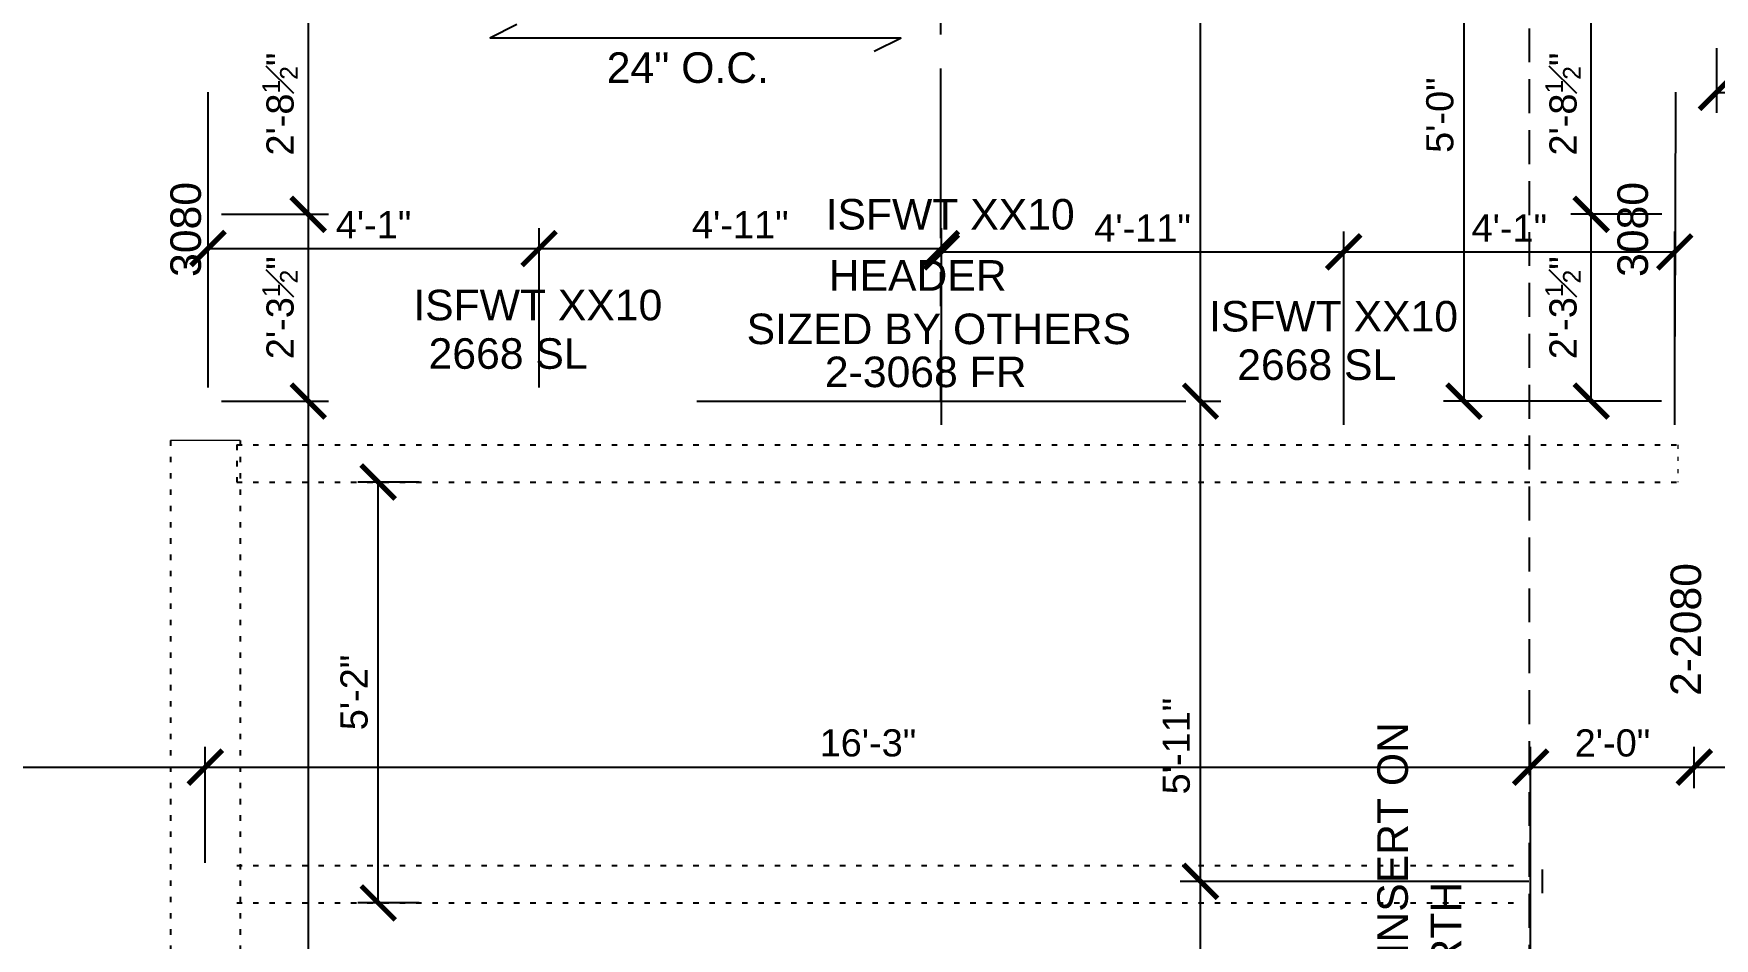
# Model space of a CAD drawing. Header units: inches. Extents: x -28708 to -16583, y 64755 to 66587.
# Drawn here: x -24559.3 to -24311.8, y 66241.1 to 66374.4 of the extents above; entities that cross this region are included whole.
import ezdxf

# ---------------------------------------------------------------- set-up
doc = ezdxf.new("R2010")
doc.units = ezdxf.units.IN
doc.header["$LTSCALE"] = 20
doc.header["$MEASUREMENT"] = 0
for name, pattern in [('CENTER', [2, 1.25, -0.25, 0.25, -0.25]), ('Dashed Small', [4, 1, -2, 1]), ('HIDDEN', [0.375, 0.25, -0.125]), ('Solid', [0])]:
    doc.linetypes.add(name, pattern=pattern)
for name, color, linetype in [('BEAM', 1, 'HIDDEN'), ('CALLOUTS', 4, 'Continuous'), ('CENTER LINE', 2, 'CENTER'), ('DIM', 2, 'Continuous'), ('DOOR', 3, 'Continuous'), ('TEXT', 3, 'Continuous')]:
    doc.layers.add(name, color=color, linetype=linetype)
doc.layers.add('SPWALL_OUTLINE', color=7, linetype='Continuous', lineweight=0)
doc.styles.add('0.25 INCH', font='arial.ttf', dxfattribs={"height": 4})
doc.styles.add('Arial', font='arial.ttf')
doc.dimstyles.new('0.25 INCH', dxfattribs={"dimtxt": 4, "dimasz": 5, "dimexe": 3, "dimexo": 2, "dimgap": 1.5, "dimtad": 1, "dimdec": 3, "dimzin": 3, "dimdsep": 46, "dimlunit": 4, "dimtxsty": '0.25 INCH', "dimblk": 'ARCHTICK', "dimcen": 0.09, "dimclrd": 95, "dimclre": 8, "dimclrt": 30, "dimadec": 0, "dimazin": 0, "dimtfac": 0.65, "dimtdec": 3, "dimtofl": 0, "dimtmove": 2, "dimatfit": 3, "dimfxl": 0.18, "dimfrac": 1, "dimtolj": 1, "dimtzin": 0, "dimlwd": -1, "dimlwe": -1, "dimarcsym": 0})

# ---------------------------------------------------------------- blocks, each defined once
blk = doc.blocks.new('_ArchTick')
at = {"color": 0, "linetype": 'ByBlock', "const_width": 0.15}
blk.add_lwpolyline([(-0.5, -0.5), (0.5, 0.5)], dxfattribs=at)
blk = doc.blocks.new('*D323')
at = {"layer": 'DEFPOINTS', "color": 0, "linetype": 'ByBlock', "lineweight": -2, "transparency": 16777216}
for p in [(-24539.64, 66464.22), (-24837.65, 65660.22), (-24717.65, 65660.22)]:
    blk.add_point(p, dxfattribs=at)
at = {"layer": 'DIM', "color": 8, "transparency": 16777216}
for p, q in [((-24541.64, 66464.22), (-24840.65, 66464.22)), ((-24719.65, 65660.22), (-24840.65, 65660.22))]:
    blk.add_line(p, q, dxfattribs=at)
at = {"layer": 'DIM', "color": 95, "transparency": 16777216}
blk.add_line((-24837.65, 66464.22), (-24837.65, 65660.22), dxfattribs=at)
at = {"layer": 'DIM', "color": 95, "linetype": 'ByBlock', "transparency": 16777216, "xscale": 5, "yscale": 5, "zscale": 5}
for p, rotation in [((-24837.65, 66464.22), 90), ((-24837.65, 65660.22), 270)]:
    blk.add_blockref('_ArchTick', p, dxfattribs=dict(at, rotation=rotation))
at = {"layer": 'DIM', "color": 30, "linetype": 'ByBlock', "lineweight": -2, "transparency": 16777216, "insert": (-24841.2, 66062.22), "char_height": 4, "attachment_point": 5, "rotation": 90, "style": 'Arial'}
blk.add_mtext('\\A1;67\'-0"', dxfattribs=at)
blk = doc.blocks.new('*D336')
at = {"layer": 'DEFPOINTS', "color": 0, "linetype": 'ByBlock', "lineweight": -2, "transparency": 16777216}
for p in [(-24311.64, 66464.22), (-24003.64, 66464.22), (-24459.65, 65660.22)]:
    blk.add_point(p, dxfattribs=at)
at = {"layer": 'DIM', "color": 8, "transparency": 16777216}
for p, q in [((-24309.64, 66464.22), (-24000.64, 66464.22)), ((-24457.65, 65660.22), (-24000.64, 65660.22))]:
    blk.add_line(p, q, dxfattribs=at)
at = {"layer": 'DIM', "color": 95, "transparency": 16777216}
blk.add_line((-24003.64, 65660.22), (-24003.64, 66464.22), dxfattribs=at)
at = {"layer": 'DIM', "color": 95, "linetype": 'ByBlock', "transparency": 16777216, "xscale": 5, "yscale": 5, "zscale": 5}
for p, rotation in [((-24003.64, 66464.22), 90), ((-24003.64, 65660.22), 270)]:
    blk.add_blockref('_ArchTick', p, dxfattribs=dict(at, rotation=rotation))
at = {"layer": 'DIM', "color": 30, "linetype": 'ByBlock', "lineweight": -2, "transparency": 16777216, "insert": (-24007.19, 66062.22), "char_height": 4, "attachment_point": 5, "rotation": 90, "style": 'Arial'}
blk.add_mtext('\\A1;67\'-0"', dxfattribs=at)
blk = doc.blocks.new('*D379')
at = {"layer": 'DEFPOINTS', "color": 0, "linetype": 'ByBlock', "lineweight": -2, "transparency": 16777216}
for p in [(-24534.05, 66266.3), (-24534.05, 66250.19), (-24717.65, 66248.22)]:
    blk.add_point(p, dxfattribs=at)
at = {"layer": 'DIM', "color": 8, "transparency": 16777216}
for p, q in [((-24717.65, 66250.22), (-24717.65, 66269.3)), ((-24534.05, 66252.19), (-24534.05, 66269.3))]:
    blk.add_line(p, q, dxfattribs=at)
at = {"layer": 'DIM', "color": 95, "transparency": 16777216}
blk.add_line((-24717.65, 66266.3), (-24534.05, 66266.3), dxfattribs=at)
at = {"layer": 'DIM', "color": 95, "linetype": 'ByBlock', "transparency": 16777216, "xscale": 5, "yscale": 5, "zscale": 5, "rotation": 180}
blk.add_blockref('_ArchTick', (-24717.65, 66266.3), dxfattribs=at)
at = {"layer": 'DIM', "color": 95, "linetype": 'ByBlock', "transparency": 16777216, "xscale": 5, "yscale": 5, "zscale": 5}
blk.add_blockref('_ArchTick', (-24534.05, 66266.3), dxfattribs=at)
at = {"layer": 'DIM', "color": 30, "linetype": 'ByBlock', "lineweight": -2, "transparency": 16777216, "insert": (-24625.85, 66270.45), "char_height": 4, "attachment_point": 5, "style": '0.25 INCH'}
blk.add_mtext('\\A1;15\'-3{\\H0.65x;\\S1#2;}"', dxfattribs=at)
blk = doc.blocks.new('*D380')
at = {"layer": 'DEFPOINTS', "color": 0, "linetype": 'ByBlock', "lineweight": -2, "transparency": 16777216}
for p in [(-24338.9, 66266.3), (-24534.05, 66250.19), (-24338.9, 66236.73)]:
    blk.add_point(p, dxfattribs=at)
at = {"layer": 'DIM', "color": 8, "transparency": 16777216}
for p, q in [((-24534.05, 66252.19), (-24534.05, 66269.3)), ((-24338.9, 66238.73), (-24338.9, 66269.3))]:
    blk.add_line(p, q, dxfattribs=at)
at = {"layer": 'DIM', "color": 95, "transparency": 16777216}
blk.add_line((-24534.05, 66266.3), (-24338.9, 66266.3), dxfattribs=at)
at = {"layer": 'DIM', "color": 95, "linetype": 'ByBlock', "transparency": 16777216, "xscale": 5, "yscale": 5, "zscale": 5, "rotation": 180}
blk.add_blockref('_ArchTick', (-24534.05, 66266.3), dxfattribs=at)
at = {"layer": 'DIM', "color": 95, "linetype": 'ByBlock', "transparency": 16777216, "xscale": 5, "yscale": 5, "zscale": 5}
blk.add_blockref('_ArchTick', (-24338.9, 66266.3), dxfattribs=at)
at = {"layer": 'DIM', "color": 30, "linetype": 'ByBlock', "lineweight": -2, "transparency": 16777216, "insert": (-24436.48, 66269.85), "char_height": 4, "attachment_point": 5, "style": '0.25 INCH'}
blk.add_mtext('\\A1;16\'-3"', dxfattribs=at)
blk = doc.blocks.new('*D381')
at = {"layer": 'DEFPOINTS', "color": 0, "linetype": 'ByBlock', "lineweight": -2, "transparency": 16777216}
for p in [(-24314.8, 66266.3), (-24314.8, 66261.22), (-24338.9, 66251.22)]:
    blk.add_point(p, dxfattribs=at)
at = {"layer": 'DIM', "color": 8, "transparency": 16777216}
for p, q in [((-24338.9, 66253.22), (-24338.9, 66269.3)), ((-24314.8, 66263.22), (-24314.8, 66269.3))]:
    blk.add_line(p, q, dxfattribs=at)
at = {"layer": 'DIM', "color": 95, "transparency": 16777216}
blk.add_line((-24338.9, 66266.3), (-24314.8, 66266.3), dxfattribs=at)
at = {"layer": 'DIM', "color": 95, "linetype": 'ByBlock', "transparency": 16777216, "xscale": 5, "yscale": 5, "zscale": 5, "rotation": 180}
blk.add_blockref('_ArchTick', (-24338.9, 66266.3), dxfattribs=at)
at = {"layer": 'DIM', "color": 95, "linetype": 'ByBlock', "transparency": 16777216, "xscale": 5, "yscale": 5, "zscale": 5}
blk.add_blockref('_ArchTick', (-24314.8, 66266.3), dxfattribs=at)
at = {"layer": 'DIM', "color": 30, "linetype": 'ByBlock', "lineweight": -2, "transparency": 16777216, "insert": (-24326.85, 66269.84), "char_height": 4, "attachment_point": 5, "style": '0.25 INCH'}
blk.add_mtext('\\A1;2\'-0"', dxfattribs=at)
blk = doc.blocks.new('*D383')
at = {"layer": 'DEFPOINTS', "color": 0, "linetype": 'ByBlock', "lineweight": -2, "transparency": 16777216}
for p in [(-24123.65, 66266.3), (-24314.8, 66261.22), (-24123.65, 66259.86)]:
    blk.add_point(p, dxfattribs=at)
at = {"layer": 'DIM', "color": 8, "transparency": 16777216}
for p, q in [((-24314.8, 66263.22), (-24314.8, 66269.3)), ((-24123.65, 66261.86), (-24123.65, 66269.3))]:
    blk.add_line(p, q, dxfattribs=at)
at = {"layer": 'DIM', "color": 95, "transparency": 16777216}
blk.add_line((-24314.8, 66266.3), (-24123.65, 66266.3), dxfattribs=at)
at = {"layer": 'DIM', "color": 95, "linetype": 'ByBlock', "transparency": 16777216, "xscale": 5, "yscale": 5, "zscale": 5, "rotation": 180}
blk.add_blockref('_ArchTick', (-24314.8, 66266.3), dxfattribs=at)
at = {"layer": 'DIM', "color": 95, "linetype": 'ByBlock', "transparency": 16777216, "xscale": 5, "yscale": 5, "zscale": 5}
blk.add_blockref('_ArchTick', (-24123.65, 66266.3), dxfattribs=at)
at = {"layer": 'DIM', "color": 30, "linetype": 'ByBlock', "lineweight": -2, "transparency": 16777216, "insert": (-24219.23, 66269.84), "char_height": 4, "attachment_point": 5, "style": '0.25 INCH'}
blk.add_mtext('\\A1;15\'-11"', dxfattribs=at)
blk = doc.blocks.new('*D385')
at = {"layer": 'DEFPOINTS', "color": 0, "linetype": 'ByBlock', "lineweight": -2, "transparency": 16777216}
for p in [(-24311.52, 66374.22), (-24129.65, 66374.22), (-24129.65, 66365.71)]:
    blk.add_point(p, dxfattribs=at)
at = {"layer": 'DIM', "color": 8, "transparency": 16777216}
for p, q in [((-24311.52, 66372.22), (-24311.52, 66362.71)), ((-24129.65, 66372.22), (-24129.65, 66362.71))]:
    blk.add_line(p, q, dxfattribs=at)
at = {"layer": 'DIM', "color": 95, "transparency": 16777216}
blk.add_line((-24311.52, 66365.71), (-24129.65, 66365.71), dxfattribs=at)
at = {"layer": 'DIM', "color": 95, "linetype": 'ByBlock', "transparency": 16777216, "xscale": 5, "yscale": 5, "zscale": 5, "rotation": 180}
blk.add_blockref('_ArchTick', (-24311.52, 66365.71), dxfattribs=at)
at = {"layer": 'DIM', "color": 95, "linetype": 'ByBlock', "transparency": 16777216, "xscale": 5, "yscale": 5, "zscale": 5}
blk.add_blockref('_ArchTick', (-24129.65, 66365.71), dxfattribs=at)
at = {"layer": 'DIM', "color": 30, "linetype": 'ByBlock', "lineweight": -2, "transparency": 16777216, "insert": (-24220.59, 66369.25), "char_height": 4, "attachment_point": 5, "style": '0.25 INCH'}
blk.add_mtext('\\A1;15\'-2"', dxfattribs=at)
blk = doc.blocks.new('*D406')
at = {"layer": 'DEFPOINTS', "color": 0, "linetype": 'ByBlock', "lineweight": -2, "transparency": 16777216}
for p in [(-24387.51, 66249.47), (-24337.15, 66249.47), (-24340.65, 66182.22)]:
    blk.add_point(p, dxfattribs=at)
at = {"layer": 'DIM', "color": 8, "transparency": 16777216}
for p, q in [((-24339.15, 66249.47), (-24390.51, 66249.47)), ((-24342.65, 66182.22), (-24390.51, 66182.22))]:
    blk.add_line(p, q, dxfattribs=at)
at = {"layer": 'DIM', "color": 95, "transparency": 16777216}
blk.add_line((-24387.51, 66182.22), (-24387.51, 66249.47), dxfattribs=at)
at = {"layer": 'DIM', "color": 95, "linetype": 'ByBlock', "transparency": 16777216, "xscale": 5, "yscale": 5, "zscale": 5}
for p, rotation in [((-24387.51, 66249.47), 90), ((-24387.51, 66182.22), 270)]:
    blk.add_blockref('_ArchTick', p, dxfattribs=dict(at, rotation=rotation))
at = {"layer": 'DIM', "color": 30, "linetype": 'ByBlock', "lineweight": -2, "transparency": 16777216, "insert": (-24391.66, 66215.85), "char_height": 4, "attachment_point": 5, "rotation": 90, "style": '0.25 INCH'}
blk.add_mtext('\\A1;5\'-7{\\H0.65x;\\S1#2;}"', dxfattribs=at)
blk = doc.blocks.new('*D407')
at = {"layer": 'DEFPOINTS', "color": 0, "linetype": 'ByBlock', "lineweight": -2, "transparency": 16777216}
for p in [(-24389.66, 66320.22), (-24387.51, 66320.22), (-24337.15, 66249.47)]:
    blk.add_point(p, dxfattribs=at)
at = {"layer": 'DIM', "color": 8, "transparency": 16777216}
for p, q in [((-24387.66, 66320.22), (-24384.51, 66320.22)), ((-24339.15, 66249.47), (-24390.51, 66249.47))]:
    blk.add_line(p, q, dxfattribs=at)
at = {"layer": 'DIM', "color": 95, "transparency": 16777216}
blk.add_line((-24387.51, 66249.47), (-24387.51, 66320.22), dxfattribs=at)
at = {"layer": 'DIM', "color": 95, "linetype": 'ByBlock', "transparency": 16777216, "xscale": 5, "yscale": 5, "zscale": 5}
for p, rotation in [((-24387.51, 66320.22), 90), ((-24387.51, 66249.47), 270)]:
    blk.add_blockref('_ArchTick', p, dxfattribs=dict(at, rotation=rotation))
at = {"layer": 'DIM', "color": 30, "linetype": 'ByBlock', "lineweight": -2, "transparency": 16777216, "insert": (-24391.06, 66269.4), "char_height": 4, "attachment_point": 5, "rotation": 90, "style": '0.25 INCH'}
blk.add_mtext('\\A1;5\'-11"', dxfattribs=at)
blk = doc.blocks.new('*D408')
at = {"layer": 'DEFPOINTS', "color": 0, "linetype": 'ByBlock', "lineweight": -2, "transparency": 16777216}
for p in [(-24387.51, 66464.22), (-24377.78, 66464.22), (-24389.66, 66320.22)]:
    blk.add_point(p, dxfattribs=at)
at = {"layer": 'DIM', "color": 8, "transparency": 16777216}
for p, q in [((-24379.78, 66464.22), (-24390.51, 66464.22)), ((-24387.66, 66320.22), (-24384.51, 66320.22))]:
    blk.add_line(p, q, dxfattribs=at)
at = {"layer": 'DIM', "color": 95, "transparency": 16777216}
blk.add_line((-24387.51, 66320.22), (-24387.51, 66464.22), dxfattribs=at)
at = {"layer": 'DIM', "color": 95, "linetype": 'ByBlock', "transparency": 16777216, "xscale": 5, "yscale": 5, "zscale": 5}
for p, rotation in [((-24387.51, 66464.22), 90), ((-24387.51, 66320.22), 270)]:
    blk.add_blockref('_ArchTick', p, dxfattribs=dict(at, rotation=rotation))
at = {"layer": 'DIM', "color": 30, "linetype": 'ByBlock', "lineweight": -2, "transparency": 16777216, "insert": (-24391.06, 66392.22), "char_height": 4, "attachment_point": 5, "rotation": 90, "style": '0.25 INCH'}
blk.add_mtext('\\A1;12\'-0"', dxfattribs=at)
blk = doc.blocks.new('*D409')
at = {"layer": 'DEFPOINTS', "color": 0, "linetype": 'ByBlock', "lineweight": -2, "transparency": 16777216}
for p in [(-24329.98, 66347.74), (-24317.58, 66347.74), (-24317.65, 66320.22)]:
    blk.add_point(p, dxfattribs=at)
at = {"layer": 'DIM', "color": 8, "transparency": 16777216}
for p, q in [((-24319.58, 66347.74), (-24332.98, 66347.74)), ((-24319.65, 66320.22), (-24332.98, 66320.22))]:
    blk.add_line(p, q, dxfattribs=at)
at = {"layer": 'DIM', "color": 95, "transparency": 16777216}
blk.add_line((-24329.98, 66320.22), (-24329.98, 66347.74), dxfattribs=at)
at = {"layer": 'DIM', "color": 95, "linetype": 'ByBlock', "transparency": 16777216, "xscale": 5, "yscale": 5, "zscale": 5}
for p, rotation in [((-24329.98, 66347.74), 90), ((-24329.98, 66320.22), 270)]:
    blk.add_blockref('_ArchTick', p, dxfattribs=dict(at, rotation=rotation))
at = {"layer": 'DIM', "color": 30, "linetype": 'ByBlock', "lineweight": -2, "transparency": 16777216, "insert": (-24334.13, 66333.98), "char_height": 4, "attachment_point": 5, "rotation": 90, "style": '0.25 INCH'}
blk.add_mtext('\\A1;2\'-3{\\H0.65x;\\S1#2;}"', dxfattribs=at)
blk = doc.blocks.new('*D410')
at = {"layer": 'DEFPOINTS', "color": 0, "linetype": 'ByBlock', "lineweight": -2, "transparency": 16777216}
for p in [(-24329.98, 66380.22), (-24317.5, 66380.22), (-24317.58, 66347.74)]:
    blk.add_point(p, dxfattribs=at)
at = {"layer": 'DIM', "color": 8, "transparency": 16777216}
for p, q in [((-24319.5, 66380.22), (-24332.98, 66380.22)), ((-24319.58, 66347.74), (-24332.98, 66347.74))]:
    blk.add_line(p, q, dxfattribs=at)
at = {"layer": 'DIM', "color": 95, "transparency": 16777216}
blk.add_line((-24329.98, 66347.74), (-24329.98, 66380.22), dxfattribs=at)
at = {"layer": 'DIM', "color": 95, "linetype": 'ByBlock', "transparency": 16777216, "xscale": 5, "yscale": 5, "zscale": 5}
for p, rotation in [((-24329.98, 66380.22), 90), ((-24329.98, 66347.74), 270)]:
    blk.add_blockref('_ArchTick', p, dxfattribs=dict(at, rotation=rotation))
at = {"layer": 'DIM', "color": 30, "linetype": 'ByBlock', "lineweight": -2, "transparency": 16777216, "insert": (-24334.13, 66363.98), "char_height": 4, "attachment_point": 5, "rotation": 90, "style": '0.25 INCH'}
blk.add_mtext('\\A1;2\'-8{\\H0.65x;\\S1#2;}"', dxfattribs=at)
blk = doc.blocks.new('*D411')
at = {"layer": 'DEFPOINTS', "color": 0, "linetype": 'ByBlock', "lineweight": -2, "transparency": 16777216}
for p in [(-24348.71, 66380.22), (-24317.51, 66380.22), (-24317.65, 66320.22)]:
    blk.add_point(p, dxfattribs=at)
at = {"layer": 'DIM', "color": 8, "transparency": 16777216}
for p, q in [((-24319.51, 66380.22), (-24351.71, 66380.22)), ((-24319.65, 66320.22), (-24351.71, 66320.22))]:
    blk.add_line(p, q, dxfattribs=at)
at = {"layer": 'DIM', "color": 95, "transparency": 16777216}
blk.add_line((-24348.71, 66320.22), (-24348.71, 66380.22), dxfattribs=at)
at = {"layer": 'DIM', "color": 95, "linetype": 'ByBlock', "transparency": 16777216, "xscale": 5, "yscale": 5, "zscale": 5}
for p, rotation in [((-24348.71, 66380.22), 90), ((-24348.71, 66320.22), 270)]:
    blk.add_blockref('_ArchTick', p, dxfattribs=dict(at, rotation=rotation))
at = {"layer": 'DIM', "color": 30, "linetype": 'ByBlock', "lineweight": -2, "transparency": 16777216, "insert": (-24352.25, 66362.35), "char_height": 4, "attachment_point": 5, "rotation": 90, "style": '0.25 INCH'}
blk.add_mtext('\\A1;5\'-0"', dxfattribs=at)
blk = doc.blocks.new('*D413')
at = {"layer": 'DEFPOINTS', "color": 0, "linetype": 'ByBlock', "lineweight": -2, "transparency": 16777216}
for p in [(-24533.65, 66380.22), (-24533.65, 66347.74), (-24518.9, 66347.74)]:
    blk.add_point(p, dxfattribs=at)
at = {"layer": 'DIM', "color": 8, "transparency": 16777216}
for p, q in [((-24531.65, 66380.22), (-24515.9, 66380.22)), ((-24531.65, 66347.74), (-24515.9, 66347.74))]:
    blk.add_line(p, q, dxfattribs=at)
at = {"layer": 'DIM', "color": 95, "transparency": 16777216}
blk.add_line((-24518.9, 66380.22), (-24518.9, 66347.74), dxfattribs=at)
at = {"layer": 'DIM', "color": 95, "linetype": 'ByBlock', "transparency": 16777216, "xscale": 5, "yscale": 5, "zscale": 5}
for p, rotation in [((-24518.9, 66380.22), 90), ((-24518.9, 66347.74), 270)]:
    blk.add_blockref('_ArchTick', p, dxfattribs=dict(at, rotation=rotation))
at = {"layer": 'DIM', "color": 30, "linetype": 'ByBlock', "lineweight": -2, "transparency": 16777216, "insert": (-24523.05, 66363.98), "char_height": 4, "attachment_point": 5, "rotation": 90, "style": '0.25 INCH'}
blk.add_mtext('\\A1;2\'-8{\\H0.65x;\\S1#2;}"', dxfattribs=at)
blk = doc.blocks.new('*D414')
at = {"layer": 'DEFPOINTS', "color": 0, "linetype": 'ByBlock', "lineweight": -2, "transparency": 16777216}
for p in [(-24533.65, 66347.74), (-24533.65, 66320.22), (-24518.9, 66320.22)]:
    blk.add_point(p, dxfattribs=at)
at = {"layer": 'DIM', "color": 8, "transparency": 16777216}
for p, q in [((-24531.65, 66347.74), (-24515.9, 66347.74)), ((-24531.65, 66320.22), (-24515.9, 66320.22))]:
    blk.add_line(p, q, dxfattribs=at)
at = {"layer": 'DIM', "color": 95, "transparency": 16777216}
blk.add_line((-24518.9, 66347.74), (-24518.9, 66320.22), dxfattribs=at)
at = {"layer": 'DIM', "color": 95, "linetype": 'ByBlock', "transparency": 16777216, "xscale": 5, "yscale": 5, "zscale": 5}
for p, rotation in [((-24518.9, 66347.74), 90), ((-24518.9, 66320.22), 270)]:
    blk.add_blockref('_ArchTick', p, dxfattribs=dict(at, rotation=rotation))
at = {"layer": 'DIM', "color": 30, "linetype": 'ByBlock', "lineweight": -2, "transparency": 16777216, "insert": (-24523.05, 66333.98), "char_height": 4, "attachment_point": 5, "rotation": 90, "style": '0.25 INCH'}
blk.add_mtext('\\A1;2\'-3{\\H0.65x;\\S1#2;}"', dxfattribs=at)
blk = doc.blocks.new('*D415')
at = {"layer": 'DEFPOINTS', "color": 0, "linetype": 'ByBlock', "lineweight": -2, "transparency": 16777216}
for p in [(-24533.65, 66320.22), (-24529.59, 66110.72), (-24518.9, 66110.72)]:
    blk.add_point(p, dxfattribs=at)
at = {"layer": 'DIM', "color": 8, "transparency": 16777216}
for p, q in [((-24531.65, 66320.22), (-24515.9, 66320.22)), ((-24527.59, 66110.72), (-24515.9, 66110.72))]:
    blk.add_line(p, q, dxfattribs=at)
at = {"layer": 'DIM', "color": 95, "transparency": 16777216}
blk.add_line((-24518.9, 66320.22), (-24518.9, 66110.72), dxfattribs=at)
at = {"layer": 'DIM', "color": 95, "linetype": 'ByBlock', "transparency": 16777216, "xscale": 5, "yscale": 5, "zscale": 5}
for p, rotation in [((-24518.9, 66320.22), 90), ((-24518.9, 66110.72), 270)]:
    blk.add_blockref('_ArchTick', p, dxfattribs=dict(at, rotation=rotation))
at = {"layer": 'DIM', "color": 30, "linetype": 'ByBlock', "lineweight": -2, "transparency": 16777216, "insert": (-24523.05, 66215.47), "char_height": 4, "attachment_point": 5, "rotation": 90, "style": '0.25 INCH'}
blk.add_mtext('\\A1;17\'-5{\\H0.65x;\\S1#2;}"', dxfattribs=at)
blk = doc.blocks.new('*D434')
at = {"layer": 'DEFPOINTS', "color": 0, "linetype": 'ByBlock', "lineweight": -2, "transparency": 16777216}
for p in [(-24508.59, 66308.3), (-24500.55, 66308.3), (-24500.55, 66246.3)]:
    blk.add_point(p, dxfattribs=at)
at = {"layer": 'DIM', "color": 8, "transparency": 16777216}
for p, q in [((-24502.55, 66308.3), (-24511.59, 66308.3)), ((-24502.55, 66246.3), (-24511.59, 66246.3))]:
    blk.add_line(p, q, dxfattribs=at)
at = {"layer": 'DIM', "color": 95, "transparency": 16777216}
blk.add_line((-24508.59, 66246.3), (-24508.59, 66308.3), dxfattribs=at)
at = {"layer": 'DIM', "color": 95, "linetype": 'ByBlock', "transparency": 16777216, "xscale": 5, "yscale": 5, "zscale": 5}
for p, rotation in [((-24508.59, 66308.3), 90), ((-24508.59, 66246.3), 270)]:
    blk.add_blockref('_ArchTick', p, dxfattribs=dict(at, rotation=rotation))
at = {"layer": 'DIM', "color": 30, "linetype": 'ByBlock', "lineweight": -2, "transparency": 16777216, "insert": (-24512.13, 66277.3), "char_height": 4, "attachment_point": 5, "rotation": 90, "style": '0.25 INCH'}
blk.add_mtext('\\A1;5\'-2"', dxfattribs=at)
blk = doc.blocks.new('*D715')
at = {"color": 8, "transparency": 16777216}
for p, q in [((-24533.65, 66322.22), (-24533.65, 66345.7)), ((-24484.9, 66322.22), (-24484.9, 66345.7))]:
    blk.add_line(p, q, dxfattribs=at)
at = {"color": 95, "transparency": 16777216}
blk.add_line((-24533.65, 66342.7), (-24484.9, 66342.7), dxfattribs=at)
at = {"layer": 'DEFPOINTS', "color": 0, "linetype": 'ByBlock', "lineweight": -2, "transparency": 16777216}
for p in [(-24484.9, 66342.7), (-24533.65, 66320.22), (-24484.9, 66320.22)]:
    blk.add_point(p, dxfattribs=at)
at = {"color": 95, "linetype": 'ByBlock', "transparency": 16777216, "xscale": 5, "yscale": 5, "zscale": 5, "rotation": 180}
blk.add_blockref('_ArchTick', (-24533.65, 66342.7), dxfattribs=at)
at = {"color": 95, "linetype": 'ByBlock', "transparency": 16777216, "xscale": 5, "yscale": 5, "zscale": 5}
blk.add_blockref('_ArchTick', (-24484.9, 66342.7), dxfattribs=at)
at = {"color": 30, "linetype": 'ByBlock', "lineweight": -2, "transparency": 16777216, "insert": (-24509.28, 66346.21), "char_height": 4, "attachment_point": 5, "style": '0.25 INCH'}
blk.add_mtext('\\A1;4\'-1"', dxfattribs=at)
blk = doc.blocks.new('*D716')
at = {"color": 8, "transparency": 16777216}
for p, q in [((-24484.9, 66322.22), (-24484.9, 66345.7)), ((-24425.66, 66316.72), (-24425.66, 66345.7))]:
    blk.add_line(p, q, dxfattribs=at)
at = {"color": 95, "transparency": 16777216}
blk.add_line((-24484.9, 66342.7), (-24425.66, 66342.7), dxfattribs=at)
at = {"layer": 'DEFPOINTS', "color": 0, "linetype": 'ByBlock', "lineweight": -2, "transparency": 16777216}
for p in [(-24425.66, 66342.7), (-24484.9, 66320.22), (-24425.66, 66314.72)]:
    blk.add_point(p, dxfattribs=at)
at = {"color": 95, "linetype": 'ByBlock', "transparency": 16777216, "xscale": 5, "yscale": 5, "zscale": 5, "rotation": 180}
blk.add_blockref('_ArchTick', (-24484.9, 66342.7), dxfattribs=at)
at = {"color": 95, "linetype": 'ByBlock', "transparency": 16777216, "xscale": 5, "yscale": 5, "zscale": 5}
blk.add_blockref('_ArchTick', (-24425.66, 66342.7), dxfattribs=at)
at = {"color": 30, "linetype": 'ByBlock', "lineweight": -2, "transparency": 16777216, "insert": (-24455.28, 66346.21), "char_height": 4, "attachment_point": 5, "style": '0.25 INCH'}
blk.add_mtext('\\A1;4\'-11"', dxfattribs=at)
blk = doc.blocks.new('*D717')
at = {"color": 8, "transparency": 16777216}
for p, q in [((-24425.66, 66316.72), (-24425.66, 66345.21)), ((-24366.42, 66316.72), (-24366.42, 66345.21))]:
    blk.add_line(p, q, dxfattribs=at)
at = {"color": 95, "transparency": 16777216}
blk.add_line((-24425.66, 66342.21), (-24366.42, 66342.21), dxfattribs=at)
at = {"layer": 'DEFPOINTS', "color": 0, "linetype": 'ByBlock', "lineweight": -2, "transparency": 16777216}
for p in [(-24366.42, 66342.21), (-24425.66, 66314.72), (-24366.42, 66314.72)]:
    blk.add_point(p, dxfattribs=at)
at = {"color": 95, "linetype": 'ByBlock', "transparency": 16777216, "xscale": 5, "yscale": 5, "zscale": 5, "rotation": 180}
blk.add_blockref('_ArchTick', (-24425.66, 66342.21), dxfattribs=at)
at = {"color": 95, "linetype": 'ByBlock', "transparency": 16777216, "xscale": 5, "yscale": 5, "zscale": 5}
blk.add_blockref('_ArchTick', (-24366.42, 66342.21), dxfattribs=at)
at = {"color": 30, "linetype": 'ByBlock', "lineweight": -2, "transparency": 16777216, "insert": (-24396.04, 66345.72), "char_height": 4, "attachment_point": 5, "style": '0.25 INCH'}
blk.add_mtext('\\A1;4\'-11"', dxfattribs=at)
blk = doc.blocks.new('*D718')
at = {"color": 8, "transparency": 16777216}
for p, q in [((-24366.42, 66316.72), (-24366.42, 66345.21)), ((-24317.67, 66316.72), (-24317.67, 66345.21))]:
    blk.add_line(p, q, dxfattribs=at)
at = {"color": 95, "transparency": 16777216}
blk.add_line((-24366.42, 66342.21), (-24317.67, 66342.21), dxfattribs=at)
at = {"layer": 'DEFPOINTS', "color": 0, "linetype": 'ByBlock', "lineweight": -2, "transparency": 16777216}
for p in [(-24317.67, 66342.21), (-24366.42, 66314.72), (-24317.67, 66314.72)]:
    blk.add_point(p, dxfattribs=at)
at = {"color": 95, "linetype": 'ByBlock', "transparency": 16777216, "xscale": 5, "yscale": 5, "zscale": 5, "rotation": 180}
blk.add_blockref('_ArchTick', (-24366.42, 66342.21), dxfattribs=at)
at = {"color": 95, "linetype": 'ByBlock', "transparency": 16777216, "xscale": 5, "yscale": 5, "zscale": 5}
blk.add_blockref('_ArchTick', (-24317.67, 66342.21), dxfattribs=at)
at = {"color": 30, "linetype": 'ByBlock', "lineweight": -2, "transparency": 16777216, "insert": (-24342.04, 66345.72), "char_height": 4, "attachment_point": 5, "style": '0.25 INCH'}
blk.add_mtext('\\A1;4\'-1"', dxfattribs=at)

msp = doc.modelspace()

# ---------------------------------------------------------------- linework, layer by layer
at = {"layer": 'BEAM', "linetype": 'Dashed Small', "ltscale": 0.04}
for p, q in [((-24539.1549, 66314.4117), (-24539.1549, 66057.9727)), ((-24529.4049, 66313.8027), (-24317.2154, 66313.8027)), ((-24529.4049, 66313.8027), (-24529.4049, 66308.3027)), ((-24528.9362, 66314.4117), (-24528.9362, 66057.9727)), ((-24529.4049, 66308.3027), (-24317.2154, 66308.3027)), ((-24529.4049, 66251.8027), (-24341.1549, 66251.8027)), ((-24529.4049, 66246.3027), (-24341.1549, 66246.3027))]:
    msp.add_line(p, q, dxfattribs=at)
at = {"layer": 'BEAM', "linetype": 'Continuous', "lineweight": 0, "ltscale": 0.04}
msp.add_line((-24528.9362, 66314.4117), (-24539.1549, 66314.4117), dxfattribs=at)
at = {"layer": 'CALLOUTS', "linetype": 'HIDDEN'}
msp.add_line((-24339.0692, 65597.6351), (-24339.0692, 66567.1235), dxfattribs=at)
at = {"layer": 'CENTER LINE', "lineweight": -2}
msp.add_line((-24425.79, 66449.2227), (-24425.79, 66320.2242), dxfattribs=at)
at = {"layer": 'DIM', "linetype": 'ByBlock', "lineweight": -2}
msp.add_line((-24337.1549, 66247.7242), (-24337.1549, 66251.2242), dxfattribs=at)
at = {"layer": 'DOOR', "linetype": 'ByBlock', "lineweight": -2}
for p, q in [((-24533.6549, 66329.7388), (-24533.6549, 66365.7388)), ((-24317.6307, 66329.7389), (-24317.5391, 66365.7388)), ((-24461.6619, 66320.2242), (-24389.6619, 66320.2242))]:
    msp.add_line(p, q, dxfattribs=at)
at = {"layer": 'SPWALL_OUTLINE', "color": 22, "linetype": 'Dashed Small', "ltscale": 0.03, "true_color": 0xc04020}
msp.add_line((-24317.2154, 66313.8027), (-24317.2154, 66308.3027), dxfattribs=at)
at = {"layer": 'TEXT', "linetype": 'Solid'}
for p, q in [((-24492.1703, 66373.754), (-24488.1703, 66375.754)), ((-24492.1703, 66373.754), (-24431.5739, 66373.754)), ((-24435.5739, 66371.754), (-24431.5739, 66373.754))]:
    msp.add_line(p, q, dxfattribs=at)

# ---------------------------------------------------------------- texts
at = {"layer": 'TEXT', "linetype": 'Solid', "style": 'Arial'}
for s, rotation, p in [('24" O.C.', 360, (-24474.9435, 66367.1078)), ('3080', 90, (-24534.6962, 66338.5209)), ('3080', 90, (-24321.6219, 66338.5209)), ('HEADER', 360, (-24442.2568, 66336.4868)), ('SIZED BY OTHERS', 360, (-24454.3392, 66328.616)), ('2-2080', 90, (-24313.8, 66276.7929))]:
    msp.add_text(s, height=4.5, rotation=rotation, dxfattribs=at).set_placement(p)
for s, p in [('ISFWT XX10', (-24442.7132, 66345.5008)), ('ISFWT XX10', (-24503.4328, 66332.1243)), ('ISFWT XX10', (-24386.2637, 66330.4778)), ('2668 SL', (-24501.1781, 66324.9833)), ('2-3068 FR', (-24442.8244, 66322.2797)), ('2668 SL', (-24382.1027, 66323.3368))]:
    msp.add_text(s, height=4.5, dxfattribs=at).set_placement(p)
at = {"layer": 'TEXT', "linetype": 'Dashed Small', "style": 'Arial'}
for s, p in [('GAS FIREPLACE INSERT ON', (-24356.9793, 66187.0126)), ('RAISED HEARTH', (-24349.117, 66198.4183))]:
    msp.add_text(s, height=4.5, rotation=90, dxfattribs=at).set_placement(p)

# ---------------------------------------------------------------- dimensions: what is measured, and where the dimension line sits
at = {"color": 6, "linetype": 'ByBlock', "lineweight": -2}
for base, p1, p2, picture, middle in [((-24484.9049153152, 66342.6985264157), (-24533.6549153152, 66320.2241865607), (-24484.9049153152, 66320.2241865607), '*D715', (-24509.2799153152, 66346.2067119546)), ((-24425.6619, 66342.6985), (-24484.9049, 66320.2242), (-24425.6619, 66314.7242), '*D716', (-24455.2834, 66346.2067)), ((-24366.4189, 66342.2109), (-24425.6619, 66314.7242), (-24366.4189, 66314.7242), '*D717', (-24396.0404, 66345.7191)), ((-24317.6689045736, 66342.210895062), (-24366.4189045736, 66314.7241865607), (-24317.6689045736, 66314.7241865607), '*D718', (-24342.0439045736, 66345.7190806009))]:
    dim = msp.add_linear_dim(base=base, p1=p1, p2=p2, dimstyle='0.25 INCH', override={"dimdec": 1}, dxfattribs=at)
    dim.commit()
    dim.dimension.update_dxf_attribs({"geometry": picture, "text_midpoint": middle})
at = {"layer": 'DIM', "linetype": 'ByBlock', "lineweight": -2}
for base, p1, p2, override, picture, middle in [((-24837.65492, 65660.22419), (-24539.64089, 66464.22271), (-24717.65492, 65660.22419), {"dimtxsty": 'Arial'}, '*D323', (-24841.19721, 66062.22345)), ((-24003.64384, 66464.22271), (-24459.65492, 65660.22419), (-24311.64384, 66464.22271), {"dimtxsty": 'Arial'}, '*D336', (-24007.18613, 66062.22345)), ((-24387.5134, 66464.2227), (-24389.6619, 66320.2242), (-24377.7841, 66464.2227), {"dimdec": 1}, '*D408', (-24391.0557, 66392.2234)), ((-24387.5134, 66249.4742), (-24340.6549, 66182.2178), (-24337.1549, 66249.4742), {"dimdec": 1}, '*D406', (-24391.6581, 66215.846))]:
    dim = msp.add_linear_dim(base=base, p1=p1, p2=p2, angle=90, dimstyle='0.25 INCH', override=override, dxfattribs=at)
    dim.commit()
    dim.dimension.update_dxf_attribs({"geometry": picture, "text_midpoint": middle})
for base, p1, p2, picture, middle in [((-24518.9016, 66347.7388), (-24533.6549, 66380.2242), (-24533.6549, 66347.7388), '*D413', (-24523.0463, 66363.9815)), ((-24329.9818, 66380.2237), (-24317.5849, 66347.7389), (-24317.5023, 66380.2237), '*D410', (-24334.1266, 66363.9813)), ((-24518.9016, 66320.2227), (-24533.6549, 66347.7388), (-24533.6549, 66320.2227), '*D414', (-24523.0477, 66333.9808)), ((-24329.9818, 66347.7389), (-24317.6549, 66320.2227), (-24317.5849, 66347.7389), '*D409', (-24334.1279, 66333.9808)), ((-24518.90159, 66110.72419), (-24533.65492, 66320.22271), (-24529.59392, 66110.72419), '*D415', (-24523.04634, 66215.47345)), ((-24508.5901, 66308.3027), (-24500.5524, 66246.3027), (-24500.5524, 66308.3027), '*D434', (-24512.1324, 66277.3027))]:
    dim = msp.add_linear_dim(base=base, p1=p1, p2=p2, angle=90, dimstyle='0.25 INCH', dxfattribs=at)
    dim.commit()
    dim.dimension.update_dxf_attribs({"geometry": picture, "text_midpoint": middle})
dim = msp.add_linear_dim(base=(-24348.707119, 66380.223694), p1=(-24317.654915, 66320.224187), p2=(-24317.511903, 66380.223694), angle=90, dimstyle='0.25 INCH', dxfattribs=at)
dim.commit()
dim.dimension.update_dxf_attribs({"geometry": '*D411', "text_midpoint": (-24352.249411, 66362.346256), "dimtype": 160})
for base, p1, p2, picture, middle in [((-24129.6549, 66365.7055), (-24311.5175, 66374.2237), (-24129.6549, 66374.2237), '*D385', (-24220.5862, 66369.2478)), ((-24534.0455, 66266.302), (-24717.6549, 66248.2242), (-24534.0455, 66250.1949), '*D379', (-24625.8502, 66270.4481)), ((-24338.9049, 66266.302), (-24534.0455, 66250.1949), (-24338.9049, 66236.7259), '*D380', (-24436.4752, 66269.8457)), ((-24314.805, 66266.302), (-24338.9049, 66251.2242), (-24314.805, 66261.2231), '*D381', (-24326.8549, 66269.8443)), ((-24123.6549, 66266.302), (-24314.805, 66261.2231), (-24123.6549, 66259.8616), '*D383', (-24219.2299, 66269.8443))]:
    dim = msp.add_linear_dim(base=base, p1=p1, p2=p2, dimstyle='0.25 INCH', override={"dimdec": 1}, dxfattribs=at)
    dim.commit()
    dim.dimension.update_dxf_attribs({"geometry": picture, "text_midpoint": middle})
dim = msp.add_linear_dim(base=(-24387.5133643592, 66320.2241865607), p1=(-24337.1549153152, 66249.4741865607), p2=(-24389.6619099444, 66320.2241865607), angle=90, dimstyle='0.25 INCH', override={"dimdec": 1}, dxfattribs=at)
dim.commit()
dim.dimension.update_dxf_attribs({"geometry": '*D407', "text_midpoint": (-24391.05565631, 66269.3974692475), "dimtype": 160})

doc.saveas('drawing.dxf')
